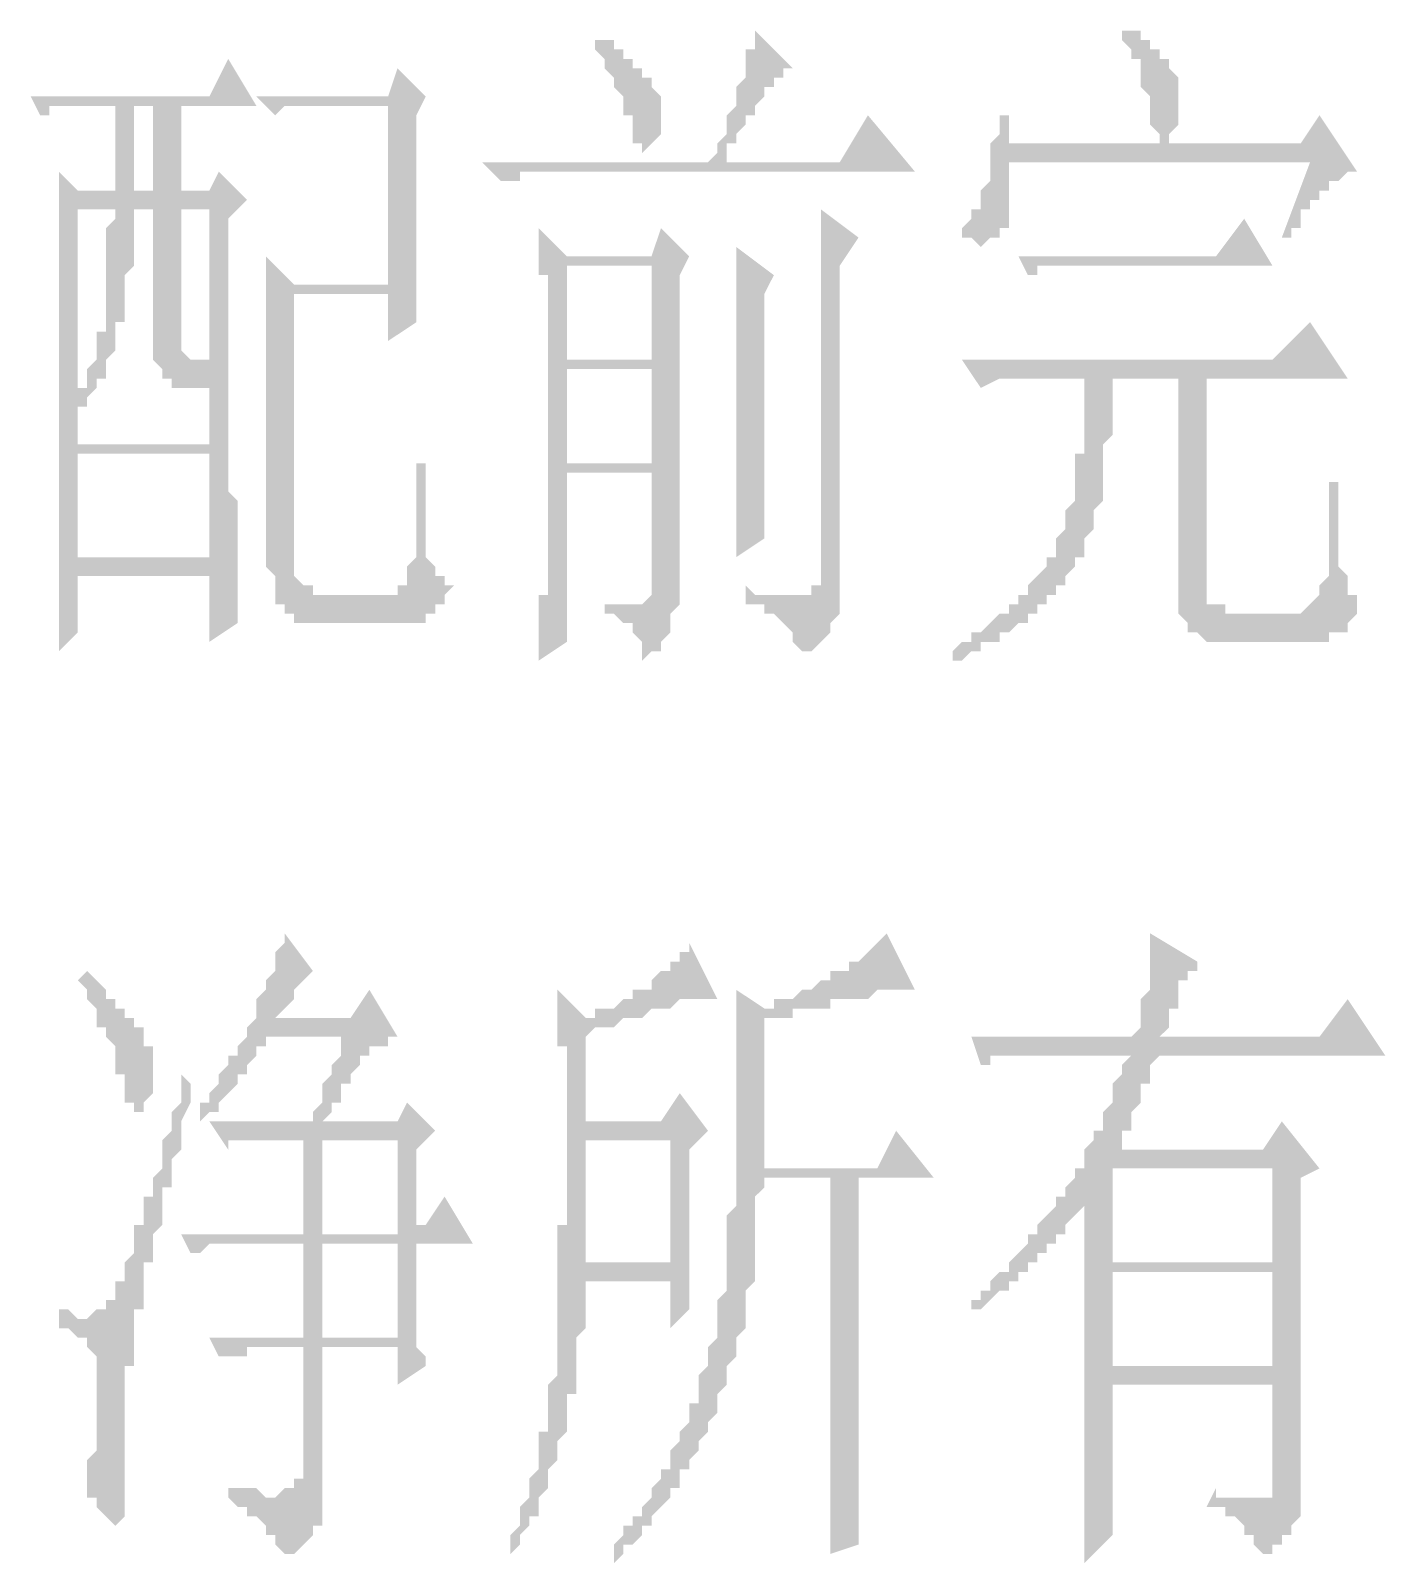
# Model space of a CAD drawing. Header units: millimetres. Extents: x 0 to 275, y 0 to 194.
# Drawn here: x 215.26 to 224.41, y 94.85 to 105.2 of the extents above; entities that cross this region are included whole.
import ezdxf

# ---------------------------------------------------------------- set-up
doc = ezdxf.new("R2010")
doc.units = ezdxf.units.MM

msp = doc.modelspace()

# ---------------------------------------------------------------- hatches: boundary and pattern name
h = msp.add_hatch(color=0)
h.paths.add_polyline_path([(218.8845, 103.610833), (219.456, 103.610833), (219.456, 102.975833), (218.8845, 102.975833)])
h.paths.add_polyline_path([(218.8845, 102.912333), (219.456, 102.912333), (219.456, 102.277333), (218.8845, 102.277333)])
h.paths.add_polyline_path([(218.313, 104.309333), (218.44, 104.182333), (218.5035, 104.182333), (218.567, 104.182333), (218.567, 104.245833), (218.6305, 104.245833), (218.694, 104.245833), (221.234, 104.245833), (220.9165, 104.626833), (220.726, 104.309333), (219.964, 104.309333), (219.964, 104.372833), (219.964, 104.436333), (220.0275, 104.436333), (220.0275, 104.499833), (220.091, 104.563333), (220.091, 104.626833), (220.1545, 104.626833), (220.1545, 104.690333), (220.218, 104.753833), (220.218, 104.817333), (220.2815, 104.817333), (220.2815, 104.880833), (220.345, 104.880833), (220.345, 104.944333), (220.4085, 104.944333), (220.1545, 105.198333), (220.1545, 105.134833), (220.1545, 105.071333), (220.091, 105.071333), (220.091, 105.007833), (220.091, 104.944333), (220.091, 104.880833), (220.0275, 104.817333), (220.0275, 104.753833), (220.0275, 104.690333), (219.964, 104.626833), (219.964, 104.563333), (219.964, 104.499833), (219.9005, 104.436333), (219.9005, 104.372833), (219.837, 104.309333)])
h.paths.add_polyline_path([(220.0275, 102.023333), (220.0275, 101.642333), (220.218, 101.769333), (220.218, 101.832833), (220.218, 101.896333), (220.218, 101.959833), (220.218, 102.023333), (220.218, 102.086833), (220.218, 102.150333), (220.218, 102.213833), (220.218, 102.277333), (220.218, 103.420333), (220.2815, 103.547333), (220.0275, 103.737833), (220.0275, 103.674333), (220.0275, 103.610833), (220.0275, 103.547333), (220.0275, 103.483833), (220.0275, 103.420333), (220.0275, 103.356833), (220.0275, 103.293333), (220.0275, 103.229833), (220.0275, 103.166333), (220.0275, 103.102833), (220.0275, 103.039333), (220.0275, 102.975833), (220.0275, 102.912333), (220.0275, 102.848833), (220.0275, 102.785333), (220.0275, 102.721833), (220.0275, 102.658333), (220.0275, 102.594833), (220.0275, 102.531333), (220.0275, 102.467833), (220.0275, 102.404333), (220.0275, 102.340833), (220.0275, 102.277333), (220.0275, 102.213833), (220.0275, 102.150333), (220.0275, 102.086833)])
h.paths.add_polyline_path([(220.599, 103.991833), (220.599, 103.928333), (220.599, 103.864833), (220.599, 103.801333), (220.599, 103.737833), (220.599, 103.674333), (220.599, 103.610833), (220.599, 103.547333), (220.599, 103.483833), (220.599, 103.420333), (220.599, 103.356833), (220.599, 103.293333), (220.599, 103.229833), (220.599, 101.642333), (220.599, 101.578833), (220.599, 101.515333), (220.599, 101.451833), (220.5355, 101.451833), (220.5355, 101.388333), (220.472, 101.388333), (220.4085, 101.388333), (220.345, 101.388333), (220.2815, 101.388333), (220.218, 101.388333), (220.1545, 101.388333), (220.091, 101.451833), (220.091, 101.388333), (220.091, 101.324833), (220.1545, 101.324833), (220.218, 101.324833), (220.218, 101.261333), (220.2815, 101.261333), (220.345, 101.197833), (220.4085, 101.134333), (220.4085, 101.070833), (220.472, 101.007333), (220.472, 100.943833), (220.472, 101.007333), (220.5355, 101.007333), (220.599, 101.070833), (220.6625, 101.134333), (220.6625, 101.197833), (220.726, 101.261333), (220.726, 101.324833), (220.726, 101.388333), (220.726, 101.451833), (220.726, 101.515333), (220.726, 103.610833), (220.853, 103.801333)])
h.paths.add_polyline_path([(219.075, 105.134833), (219.075, 105.071333), (219.1385, 105.007833), (219.1385, 104.944333), (219.202, 104.880833), (219.202, 104.817333), (219.2655, 104.753833), (219.2655, 104.690333), (219.2655, 104.626833), (219.329, 104.626833), (219.329, 104.563333), (219.329, 104.499833), (219.329, 104.436333), (219.3925, 104.436333), (219.3925, 104.372833), (219.456, 104.436333), (219.5195, 104.499833), (219.5195, 104.563333), (219.5195, 104.626833), (219.5195, 104.690333), (219.5195, 104.753833), (219.456, 104.817333), (219.456, 104.880833), (219.3925, 104.880833), (219.3925, 104.944333), (219.329, 104.944333), (219.329, 105.007833), (219.2655, 105.007833), (219.2655, 105.071333), (219.202, 105.071333), (219.202, 105.134833), (219.1385, 105.134833)])
h.paths.add_polyline_path([(218.8845, 101.070833), (218.8845, 102.213833), (219.456, 102.213833), (219.456, 101.515333), (219.456, 101.451833), (219.456, 101.388333), (219.3925, 101.324833), (219.329, 101.324833), (219.2655, 101.324833), (219.202, 101.324833), (219.1385, 101.324833), (219.1385, 101.261333), (219.202, 101.261333), (219.2655, 101.197833), (219.329, 101.197833), (219.329, 101.134333), (219.3925, 101.070833), (219.3925, 101.007333), (219.3925, 100.943833), (219.456, 101.007333), (219.5195, 101.007333), (219.5195, 101.070833), (219.583, 101.134333), (219.583, 101.197833), (219.583, 101.261333), (219.6465, 101.324833), (219.6465, 101.388333), (219.6465, 103.547333), (219.71, 103.674333), (219.5195, 103.864833), (219.456, 103.674333), (218.8845, 103.674333), (218.694, 103.864833), (218.694, 103.801333), (218.694, 103.737833), (218.694, 103.674333), (218.694, 103.610833), (218.694, 103.547333), (218.7575, 103.547333), (218.7575, 103.483833), (218.7575, 103.420333), (218.7575, 103.356833), (218.7575, 103.293333), (218.7575, 103.229833), (218.7575, 101.642333), (218.7575, 101.578833), (218.7575, 101.515333), (218.7575, 101.451833), (218.7575, 101.388333), (218.694, 101.388333), (218.694, 101.324833), (218.694, 101.261333), (218.694, 101.197833), (218.694, 101.134333), (218.694, 101.070833), (218.694, 101.007333), (218.694, 100.943833)])
h = msp.add_hatch(color=0)
h.paths.add_polyline_path([(221.9325, 103.674333), (221.996, 103.547333), (222.0595, 103.547333), (222.0595, 103.610833), (222.123, 103.610833), (222.1865, 103.610833), (222.25, 103.610833), (223.647, 103.610833), (223.4565, 103.928333), (223.266, 103.674333)])
h.paths.add_polyline_path([(221.5515, 102.975833), (221.6785, 102.785333), (221.8055, 102.848833), (222.377, 102.848833), (222.377, 102.785333), (222.377, 102.721833), (222.377, 102.658333), (222.377, 102.594833), (222.377, 102.531333), (222.377, 102.467833), (222.377, 102.404333), (222.377, 102.340833), (222.3135, 102.340833), (222.3135, 102.277333), (222.3135, 102.213833), (222.3135, 102.150333), (222.3135, 102.086833), (222.3135, 102.023333), (222.25, 101.959833), (222.25, 101.896333), (222.25, 101.832833), (222.1865, 101.769333), (222.1865, 101.705833), (222.1865, 101.642333), (222.123, 101.642333), (222.123, 101.578833), (222.0595, 101.515333), (221.996, 101.451833), (221.996, 101.388333), (221.9325, 101.388333), (221.9325, 101.324833), (221.869, 101.324833), (221.869, 101.261333), (221.8055, 101.261333), (221.742, 101.197833), (221.6785, 101.134333), (221.615, 101.134333), (221.615, 101.070833), (221.5515, 101.070833), (221.488, 101.007333), (221.488, 100.943833), (221.5515, 100.943833), (221.615, 101.007333), (221.6785, 101.007333), (221.6785, 101.070833), (221.742, 101.070833), (221.8055, 101.070833), (221.8055, 101.134333), (221.869, 101.134333), (221.9325, 101.197833), (221.996, 101.197833), (221.996, 101.261333), (222.0595, 101.261333), (222.0595, 101.324833), (222.123, 101.324833), (222.123, 101.388333), (222.1865, 101.388333), (222.1865, 101.451833), (222.25, 101.451833), (222.25, 101.515333), (222.3135, 101.578833), (222.3135, 101.642333), (222.377, 101.642333), (222.377, 101.705833), (222.377, 101.769333), (222.4405, 101.832833), (222.4405, 101.896333), (222.4405, 101.959833), (222.504, 102.023333), (222.504, 102.086833), (222.504, 102.150333), (222.504, 102.213833), (222.504, 102.277333), (222.504, 102.340833), (222.504, 102.404333), (222.5675, 102.467833), (222.5675, 102.531333), (222.5675, 102.594833), (222.5675, 102.658333), (222.5675, 102.721833), (222.5675, 102.785333), (222.5675, 102.848833), (223.012, 102.848833), (223.012, 101.451833), (223.012, 101.388333), (223.012, 101.324833), (223.012, 101.261333), (223.0755, 101.197833), (223.0755, 101.134333), (223.139, 101.134333), (223.2025, 101.070833), (223.266, 101.070833), (223.3295, 101.070833), (223.901, 101.070833), (223.9645, 101.070833), (224.028, 101.070833), (224.028, 101.134333), (224.0915, 101.134333), (224.155, 101.134333), (224.155, 101.197833), (224.2185, 101.261333), (224.2185, 101.324833), (224.2185, 101.388333), (224.155, 101.388333), (224.155, 101.451833), (224.155, 101.515333), (224.0915, 101.578833), (224.0915, 101.642333), (224.0915, 101.705833), (224.0915, 101.769333), (224.0915, 101.832833), (224.0915, 101.896333), (224.0915, 101.959833), (224.0915, 102.023333), (224.0915, 102.086833), (224.0915, 102.150333), (224.028, 102.150333), (224.028, 102.086833), (224.028, 102.023333), (224.028, 101.959833), (224.028, 101.896333), (224.028, 101.832833), (224.028, 101.769333), (224.028, 101.705833), (224.028, 101.642333), (224.028, 101.578833), (224.028, 101.515333), (223.9645, 101.451833), (223.9645, 101.388333), (223.901, 101.324833), (223.8375, 101.261333), (223.393, 101.261333), (223.3295, 101.261333), (223.3295, 101.324833), (223.266, 101.324833), (223.2025, 101.324833), (223.2025, 101.388333), (223.2025, 101.451833), (223.2025, 101.515333), (223.2025, 101.578833), (223.2025, 102.848833), (224.155, 102.848833), (223.901, 103.229833), (223.647, 102.975833)])
h.paths.add_polyline_path([(222.631, 105.198333), (222.631, 105.134833), (222.6945, 105.071333), (222.6945, 105.007833), (222.758, 105.007833), (222.758, 104.944333), (222.758, 104.880833), (222.758, 104.817333), (222.8215, 104.753833), (222.8215, 104.690333), (222.8215, 104.626833), (222.8215, 104.563333), (222.885, 104.499833), (222.885, 104.436333), (222.9485, 104.436333), (222.9485, 104.499833), (223.012, 104.563333), (223.012, 104.626833), (223.012, 104.690333), (223.012, 104.753833), (223.012, 104.817333), (223.012, 104.880833), (222.9485, 104.944333), (222.9485, 105.007833), (222.885, 105.007833), (222.885, 105.071333), (222.8215, 105.071333), (222.8215, 105.134833), (222.758, 105.134833), (222.758, 105.198333), (222.6945, 105.198333)])
h.paths.add_polyline_path([(223.7105, 103.801333), (223.774, 103.801333), (223.774, 103.864833), (223.8375, 103.864833), (223.8375, 103.928333), (223.8375, 103.991833), (223.901, 103.991833), (223.901, 104.055333), (223.9645, 104.055333), (223.9645, 104.118833), (224.028, 104.118833), (224.028, 104.182333), (224.0915, 104.182333), (224.155, 104.245833), (224.2185, 104.245833), (223.9645, 104.626833), (223.8375, 104.436333), (221.869, 104.436333), (221.869, 104.626833), (221.8055, 104.626833), (221.8055, 104.563333), (221.8055, 104.499833), (221.742, 104.436333), (221.742, 104.372833), (221.742, 104.309333), (221.742, 104.245833), (221.742, 104.182333), (221.6785, 104.118833), (221.6785, 104.055333), (221.6785, 103.991833), (221.615, 103.991833), (221.615, 103.928333), (221.5515, 103.864833), (221.5515, 103.801333), (221.615, 103.801333), (221.6785, 103.737833), (221.742, 103.801333), (221.8055, 103.801333), (221.8055, 103.864833), (221.869, 103.864833), (221.869, 103.928333), (221.869, 103.991833), (221.869, 104.055333), (221.869, 104.118833), (221.869, 104.182333), (221.869, 104.245833), (221.869, 104.309333), (223.901, 104.309333)])
h = msp.add_hatch(color=0)
h.paths.add_polyline_path([(217.8685, 104.626833), (217.932, 104.753833), (217.7415, 104.944333), (217.678, 104.753833), (216.789, 104.753833), (216.916, 104.626833), (216.9795, 104.690333), (217.043, 104.690333), (217.1065, 104.690333), (217.17, 104.690333), (217.678, 104.690333), (217.678, 103.483833), (217.043, 103.483833), (216.8525, 103.674333), (216.8525, 103.610833), (216.8525, 103.547333), (216.8525, 103.483833), (216.8525, 103.420333), (216.8525, 103.356833), (216.8525, 103.293333), (216.8525, 103.229833), (216.8525, 103.166333), (216.8525, 103.102833), (216.8525, 103.039333), (216.8525, 102.975833), (216.8525, 102.912333), (216.8525, 102.848833), (216.8525, 102.785333), (216.8525, 102.721833), (216.8525, 102.658333), (216.8525, 102.594833), (216.8525, 102.531333), (216.8525, 102.467833), (216.8525, 102.404333), (216.8525, 102.340833), (216.8525, 102.277333), (216.8525, 102.213833), (216.8525, 102.150333), (216.8525, 102.086833), (216.8525, 102.023333), (216.8525, 101.959833), (216.8525, 101.896333), (216.8525, 101.832833), (216.8525, 101.769333), (216.8525, 101.705833), (216.8525, 101.642333), (216.8525, 101.578833), (216.916, 101.515333), (216.916, 101.451833), (216.916, 101.388333), (216.916, 101.324833), (216.9795, 101.324833), (216.9795, 101.261333), (217.043, 101.261333), (217.043, 101.197833), (217.1065, 101.197833), (217.17, 101.197833), (217.805, 101.197833), (217.8685, 101.197833), (217.932, 101.197833), (217.932, 101.261333), (217.9955, 101.261333), (217.9955, 101.324833), (218.059, 101.324833), (218.059, 101.388333), (218.1225, 101.451833), (218.059, 101.451833), (218.059, 101.515333), (217.9955, 101.515333), (217.9955, 101.578833), (217.932, 101.642333), (217.932, 101.705833), (217.932, 101.769333), (217.932, 101.832833), (217.932, 101.896333), (217.932, 101.959833), (217.932, 102.023333), (217.932, 102.086833), (217.932, 102.150333), (217.932, 102.213833), (217.932, 102.277333), (217.8685, 102.277333), (217.8685, 102.213833), (217.8685, 102.150333), (217.8685, 102.086833), (217.8685, 102.023333), (217.8685, 101.959833), (217.8685, 101.896333), (217.8685, 101.832833), (217.8685, 101.769333), (217.8685, 101.705833), (217.8685, 101.642333), (217.805, 101.578833), (217.805, 101.515333), (217.805, 101.451833), (217.7415, 101.451833), (217.7415, 101.388333), (217.2335, 101.388333), (217.17, 101.388333), (217.17, 101.451833), (217.1065, 101.451833), (217.043, 101.515333), (217.043, 101.578833), (217.043, 101.642333), (217.043, 101.705833), (217.043, 103.420333), (217.678, 103.420333), (217.678, 103.102833), (217.8685, 103.229833), (217.8685, 103.293333), (217.8685, 103.356833), (217.8685, 103.420333), (217.8685, 103.483833), (217.8685, 103.547333), (217.8685, 103.610833), (217.8685, 103.674333), (217.8685, 103.737833), (217.8685, 103.801333), (217.8685, 103.864833), (217.8685, 103.928333), (217.8685, 103.991833), (217.8685, 104.055333), (217.8685, 104.118833), (217.8685, 104.182333), (217.8685, 104.245833), (217.8685, 104.309333), (217.8685, 104.372833), (217.8685, 104.436333), (217.8685, 104.499833), (217.8685, 104.563333)])
h.paths.add_polyline_path([(216.5985, 103.928333), (216.7255, 104.055333), (216.535, 104.245833), (216.4715, 104.118833), (216.281, 104.118833), (216.281, 104.690333), (216.789, 104.690333), (216.5985, 105.007833), (216.4715, 104.753833), (215.265, 104.753833), (215.3285, 104.626833), (215.392, 104.626833), (215.392, 104.690333), (215.4555, 104.690333), (215.519, 104.690333), (215.5825, 104.690333), (215.8365, 104.690333), (215.8365, 104.118833), (215.5825, 104.118833), (215.4555, 104.245833), (215.4555, 104.182333), (215.4555, 104.118833), (215.4555, 104.055333), (215.4555, 103.991833), (215.4555, 103.928333), (215.4555, 103.864833), (215.4555, 103.801333), (215.4555, 103.737833), (215.4555, 103.674333), (215.4555, 103.610833), (215.4555, 103.547333), (215.4555, 103.483833), (215.4555, 103.420333), (215.4555, 103.356833), (215.4555, 103.293333), (215.4555, 103.229833), (215.4555, 103.166333), (215.4555, 103.102833), (215.4555, 103.039333), (215.4555, 102.975833), (215.4555, 102.912333), (215.4555, 102.848833), (215.4555, 102.785333), (215.4555, 102.721833), (215.4555, 102.658333), (215.4555, 102.594833), (215.4555, 102.531333), (215.4555, 102.467833), (215.4555, 102.404333), (215.4555, 102.340833), (215.4555, 102.277333), (215.4555, 102.213833), (215.4555, 102.150333), (215.4555, 102.086833), (215.4555, 102.023333), (215.4555, 101.959833), (215.4555, 101.896333), (215.4555, 101.832833), (215.4555, 101.769333), (215.4555, 101.705833), (215.4555, 101.642333), (215.4555, 101.578833), (215.4555, 101.515333), (215.4555, 101.451833), (215.4555, 101.388333), (215.4555, 101.324833), (215.4555, 101.261333), (215.4555, 101.197833), (215.4555, 101.134333), (215.4555, 101.070833), (215.4555, 101.007333), (215.5825, 101.134333), (215.5825, 101.515333), (216.4715, 101.515333), (216.4715, 101.070833), (216.662, 101.197833), (216.662, 101.261333), (216.662, 101.324833), (216.662, 101.388333), (216.662, 101.451833), (216.662, 101.515333), (216.662, 101.578833), (216.662, 101.642333), (216.662, 101.705833), (216.662, 101.769333), (216.662, 101.832833), (216.662, 101.896333), (216.662, 101.959833), (216.662, 102.023333), (216.5985, 102.086833), (216.5985, 102.150333), (216.5985, 102.213833), (216.5985, 102.277333), (216.5985, 102.340833), (216.5985, 102.404333), (216.5985, 102.467833), (216.5985, 102.531333), (216.5985, 102.594833), (216.5985, 102.658333), (216.5985, 102.721833), (216.5985, 102.785333), (216.5985, 102.848833), (216.5985, 102.912333), (216.5985, 102.975833), (216.5985, 103.039333), (216.5985, 103.102833), (216.5985, 103.166333), (216.5985, 103.229833), (216.5985, 103.293333), (216.5985, 103.420333), (216.5985, 103.483833), (216.5985, 103.547333), (216.5985, 103.610833), (216.5985, 103.674333), (216.5985, 103.737833), (216.5985, 103.801333), (216.5985, 103.864833)])
h.paths.add_polyline_path([(215.9635, 104.690333), (216.0905, 104.690333), (216.0905, 104.118833), (215.9635, 104.118833)])
h.paths.add_polyline_path([(216.281, 103.991833), (216.4715, 103.991833), (216.4715, 102.975833), (216.3445, 102.975833), (216.281, 103.039333), (216.281, 103.102833), (216.281, 103.166333)])
h.paths.add_polyline_path([(215.9635, 103.991833), (216.0905, 103.991833), (216.0905, 103.102833), (216.0905, 103.039333), (216.0905, 102.975833), (216.154, 102.912333), (216.154, 102.848833), (216.2175, 102.848833), (216.2175, 102.785333), (216.281, 102.785333), (216.4715, 102.785333), (216.4715, 102.404333), (215.5825, 102.404333), (215.5825, 102.658333), (215.646, 102.658333), (215.646, 102.721833), (215.7095, 102.785333), (215.7095, 102.848833), (215.773, 102.848833), (215.773, 102.912333), (215.773, 102.975833), (215.8365, 103.039333), (215.8365, 103.102833), (215.8365, 103.166333), (215.8365, 103.229833), (215.9, 103.229833), (215.9, 103.293333), (215.9, 103.356833), (215.9, 103.420333), (215.9, 103.483833), (215.9, 103.547333), (215.9635, 103.610833), (215.9635, 103.674333), (215.9635, 103.737833), (215.9635, 103.801333), (215.9635, 103.864833), (215.9635, 103.928333)])
h.paths.add_polyline_path([(215.5825, 103.991833), (215.8365, 103.991833), (215.8365, 103.928333), (215.773, 103.864833), (215.773, 103.801333), (215.773, 103.737833), (215.773, 103.674333), (215.773, 103.610833), (215.773, 103.547333), (215.773, 103.483833), (215.773, 103.420333), (215.773, 103.356833), (215.773, 103.293333), (215.773, 103.229833), (215.773, 103.166333), (215.7095, 103.166333), (215.7095, 103.102833), (215.7095, 103.039333), (215.7095, 102.975833), (215.646, 102.912333), (215.646, 102.848833), (215.646, 102.785333), (215.5825, 102.785333)])
h.paths.add_polyline_path([(215.5825, 102.340833), (216.4715, 102.340833), (216.4715, 101.642333), (215.5825, 101.642333)])
h = msp.add_hatch(color=0)
h.paths.add_polyline_path([(217.17, 97.832333), (216.4715, 97.832333), (216.5985, 97.641833), (216.5985, 97.705333), (216.662, 97.705333), (216.7255, 97.705333), (216.789, 97.705333), (216.8525, 97.705333), (217.1065, 97.705333), (217.1065, 97.070333), (216.281, 97.070333), (216.3445, 96.943333), (216.408, 96.943333), (216.4715, 97.006833), (216.535, 97.006833), (216.5985, 97.006833), (217.1065, 97.006833), (217.1065, 96.371833), (216.4715, 96.371833), (216.535, 96.244833), (216.5985, 96.244833), (216.662, 96.244833), (216.7255, 96.244833), (216.7255, 96.308333), (216.789, 96.308333), (217.1065, 96.308333), (217.1065, 95.546333), (217.1065, 95.482833), (217.1065, 95.419333), (217.043, 95.419333), (217.043, 95.355833), (216.9795, 95.355833), (216.916, 95.292333), (216.8525, 95.292333), (216.789, 95.355833), (216.7255, 95.355833), (216.662, 95.355833), (216.5985, 95.355833), (216.5985, 95.292333), (216.662, 95.228833), (216.7255, 95.228833), (216.7255, 95.165333), (216.789, 95.165333), (216.8525, 95.101833), (216.8525, 95.038333), (216.916, 95.038333), (216.916, 94.974833), (216.9795, 94.911333), (216.9795, 94.847833), (216.9795, 94.911333), (217.043, 94.911333), (217.1065, 94.974833), (217.17, 95.038333), (217.17, 95.101833), (217.2335, 95.101833), (217.2335, 95.165333), (217.2335, 95.228833), (217.2335, 95.292333), (217.2335, 95.355833), (217.2335, 96.308333), (217.7415, 96.308333), (217.7415, 96.054333), (217.932, 96.181333), (217.932, 96.244833), (217.8685, 96.308333), (217.8685, 96.371833), (217.8685, 96.435333), (217.8685, 96.498833), (217.8685, 96.562333), (217.8685, 97.006833), (218.2495, 97.006833), (218.059, 97.324333), (217.932, 97.133833), (217.8685, 97.133833), (217.8685, 97.641833), (217.9955, 97.768833), (217.805, 97.959333), (217.7415, 97.832333), (217.2335, 97.832333), (217.297, 97.895833), (217.297, 97.959333), (217.3605, 97.959333), (217.3605, 98.022833), (217.3605, 98.086333), (217.424, 98.086333), (217.424, 98.149833), (217.4875, 98.213333), (217.4875, 98.276833), (217.551, 98.276833), (217.551, 98.340333), (217.6145, 98.340333), (217.678, 98.340333), (217.678, 98.403833), (217.7415, 98.403833), (217.551, 98.721333), (217.424, 98.530833), (216.916, 98.530833), (216.9795, 98.594333), (217.043, 98.657833), (217.043, 98.721333), (217.1065, 98.784833), (217.17, 98.848333), (216.9795, 99.102333), (216.9795, 99.038833), (216.916, 98.975333), (216.916, 98.911833), (216.916, 98.848333), (216.8525, 98.784833), (216.8525, 98.721333), (216.789, 98.657833), (216.789, 98.594333), (216.789, 98.530833), (216.7255, 98.467333), (216.7255, 98.403833), (216.662, 98.340333), (216.662, 98.276833), (216.5985, 98.276833), (216.5985, 98.213333), (216.535, 98.149833), (216.535, 98.086333), (216.4715, 98.022833), (216.4715, 97.959333), (216.408, 97.959333), (216.408, 97.895833), (216.408, 97.832333), (216.4715, 97.895833), (216.535, 97.895833), (216.535, 97.959333), (216.5985, 98.022833), (216.662, 98.086333), (216.662, 98.149833), (216.7255, 98.149833), (216.7255, 98.213333), (216.789, 98.276833), (216.789, 98.340333), (216.8525, 98.340333), (216.8525, 98.403833), (217.424, 98.403833), (217.3605, 98.403833), (217.3605, 98.340333), (217.3605, 98.276833), (217.297, 98.213333), (217.297, 98.149833), (217.2335, 98.086333), (217.2335, 98.022833), (217.2335, 97.959333), (217.17, 97.895833)])
h.paths.add_polyline_path([(217.2335, 97.705333), (217.7415, 97.705333), (217.7415, 97.070333), (217.2335, 97.070333)])
h.paths.add_polyline_path([(217.2335, 97.006833), (217.7415, 97.006833), (217.7415, 96.371833), (217.2335, 96.371833)])
h.paths.add_polyline_path([(215.5825, 98.784833), (215.646, 98.721333), (215.646, 98.657833), (215.7095, 98.594333), (215.7095, 98.530833), (215.7095, 98.467333), (215.773, 98.467333), (215.773, 98.403833), (215.8365, 98.340333), (215.8365, 98.276833), (215.8365, 98.213333), (215.8365, 98.149833), (215.9, 98.149833), (215.9, 98.086333), (215.9, 98.022833), (215.9, 97.959333), (215.9635, 97.959333), (215.9635, 97.895833), (216.027, 97.895833), (216.027, 97.959333), (216.0905, 98.022833), (216.0905, 98.086333), (216.0905, 98.149833), (216.0905, 98.213333), (216.0905, 98.276833), (216.0905, 98.340333), (216.027, 98.340333), (216.027, 98.403833), (216.027, 98.467333), (215.9635, 98.467333), (215.9635, 98.530833), (215.9, 98.530833), (215.9, 98.594333), (215.8365, 98.594333), (215.8365, 98.657833), (215.773, 98.657833), (215.773, 98.721333), (215.7095, 98.784833), (215.646, 98.848333)])
h.paths.add_polyline_path([(216.3445, 98.086333), (216.281, 98.149833), (216.281, 98.086333), (216.281, 97.959333), (216.2175, 97.895833), (216.2175, 97.832333), (216.2175, 97.768833), (216.154, 97.705333), (216.154, 97.641833), (216.154, 97.578333), (216.154, 97.514833), (216.0905, 97.451333), (216.0905, 97.387833), (216.0905, 97.324333), (216.027, 97.324333), (216.027, 97.260833), (216.027, 97.197333), (216.027, 97.133833), (215.9635, 97.133833), (215.9635, 97.070333), (215.9635, 97.006833), (215.9635, 96.943333), (215.9, 96.879833), (215.9, 96.816333), (215.9, 96.752833), (215.8365, 96.752833), (215.8365, 96.689333), (215.8365, 96.625833), (215.773, 96.625833), (215.773, 96.562333), (215.7095, 96.562333), (215.646, 96.498833), (215.5825, 96.498833), (215.519, 96.562333), (215.4555, 96.562333), (215.4555, 96.435333), (215.519, 96.435333), (215.5825, 96.371833), (215.646, 96.371833), (215.646, 96.308333), (215.7095, 96.244833), (215.7095, 96.181333), (215.7095, 96.117833), (215.7095, 96.054333), (215.7095, 95.990833), (215.7095, 95.927333), (215.7095, 95.863833), (215.7095, 95.800333), (215.7095, 95.736833), (215.7095, 95.673333), (215.7095, 95.609833), (215.646, 95.546333), (215.646, 95.482833), (215.646, 95.419333), (215.646, 95.355833), (215.646, 95.292333), (215.7095, 95.292333), (215.7095, 95.228833), (215.773, 95.165333), (215.8365, 95.101833), (215.9, 95.165333), (215.9, 95.228833), (215.9, 95.292333), (215.9, 95.355833), (215.9, 95.419333), (215.9, 95.482833), (215.9, 95.546333), (215.9, 95.609833), (215.9, 95.673333), (215.9, 95.736833), (215.9, 95.800333), (215.9, 95.863833), (215.9, 95.927333), (215.9, 95.990833), (215.9, 96.054333), (215.9, 96.117833), (215.9, 96.181333), (215.9635, 96.181333), (215.9635, 96.244833), (215.9635, 96.308333), (215.9635, 96.371833), (215.9635, 96.435333), (215.9635, 96.498833), (215.9635, 96.562333), (216.027, 96.562333), (216.027, 96.625833), (216.027, 96.689333), (216.027, 96.752833), (216.027, 96.816333), (216.027, 96.879833), (216.0905, 96.879833), (216.0905, 96.943333), (216.0905, 97.006833), (216.0905, 97.070333), (216.154, 97.133833), (216.154, 97.197333), (216.154, 97.260833), (216.154, 97.324333), (216.154, 97.387833), (216.2175, 97.387833), (216.2175, 97.451333), (216.2175, 97.514833), (216.2175, 97.578333), (216.281, 97.641833), (216.281, 97.705333), (216.281, 97.768833), (216.281, 97.832333), (216.3445, 97.959333), (216.3445, 98.022833)])
h = msp.add_hatch(color=0)
h.paths.add_polyline_path([(220.853, 95.673333), (220.853, 97.451333), (221.361, 97.451333), (221.107, 97.768833), (220.98, 97.514833), (220.218, 97.514833), (220.218, 98.530833), (220.2815, 98.530833), (220.345, 98.530833), (220.4085, 98.530833), (220.4085, 98.594333), (220.472, 98.594333), (220.5355, 98.594333), (220.599, 98.594333), (220.6625, 98.594333), (220.6625, 98.657833), (220.726, 98.657833), (220.7895, 98.657833), (220.853, 98.657833), (220.9165, 98.657833), (220.98, 98.721333), (221.0435, 98.721333), (221.107, 98.721333), (221.1705, 98.721333), (221.234, 98.721333), (221.0435, 99.102333), (220.98, 99.038833), (220.9165, 98.975333), (220.853, 98.911833), (220.7895, 98.911833), (220.7895, 98.848333), (220.726, 98.848333), (220.6625, 98.848333), (220.6625, 98.784833), (220.599, 98.784833), (220.5355, 98.721333), (220.472, 98.721333), (220.4085, 98.657833), (220.345, 98.657833), (220.2815, 98.657833), (220.2815, 98.594333), (220.218, 98.594333), (220.0275, 98.721333), (220.0275, 98.657833), (220.0275, 98.594333), (220.0275, 98.530833), (220.0275, 98.467333), (220.0275, 98.403833), (220.0275, 98.340333), (220.0275, 98.276833), (220.0275, 98.213333), (220.0275, 98.149833), (220.0275, 98.086333), (220.0275, 98.022833), (220.0275, 97.959333), (220.0275, 97.895833), (220.0275, 97.832333), (220.0275, 97.768833), (220.0275, 97.705333), (220.0275, 97.641833), (220.0275, 97.578333), (220.0275, 97.514833), (220.0275, 97.451333), (220.0275, 97.387833), (220.0275, 97.324333), (220.0275, 97.260833), (219.964, 97.197333), (219.964, 97.133833), (219.964, 97.070333), (219.964, 97.006833), (219.964, 96.943333), (219.964, 96.879833), (219.964, 96.816333), (219.964, 96.752833), (219.964, 96.689333), (219.9005, 96.625833), (219.9005, 96.562333), (219.9005, 96.498833), (219.9005, 96.435333), (219.9005, 96.371833), (219.837, 96.308333), (219.837, 96.244833), (219.837, 96.181333), (219.7735, 96.117833), (219.7735, 96.054333), (219.7735, 95.990833), (219.7735, 95.927333), (219.71, 95.927333), (219.71, 95.863833), (219.71, 95.800333), (219.6465, 95.736833), (219.6465, 95.673333), (219.583, 95.609833), (219.583, 95.546333), (219.583, 95.482833), (219.5195, 95.482833), (219.5195, 95.419333), (219.456, 95.355833), (219.456, 95.292333), (219.3925, 95.228833), (219.3925, 95.165333), (219.329, 95.165333), (219.329, 95.101833), (219.2655, 95.101833), (219.2655, 95.038333), (219.202, 94.974833), (219.202, 94.911333), (219.202, 94.847833), (219.2655, 94.911333), (219.2655, 94.974833), (219.329, 94.974833), (219.3925, 95.038333), (219.3925, 95.101833), (219.456, 95.101833), (219.456, 95.165333), (219.5195, 95.228833), (219.583, 95.292333), (219.583, 95.355833), (219.6465, 95.355833), (219.6465, 95.419333), (219.6465, 95.482833), (219.71, 95.482833), (219.71, 95.546333), (219.7735, 95.609833), (219.7735, 95.673333), (219.837, 95.736833), (219.837, 95.800333), (219.9005, 95.863833), (219.9005, 95.927333), (219.9005, 95.990833), (219.964, 96.054333), (219.964, 96.117833), (219.964, 96.181333), (220.0275, 96.244833), (220.0275, 96.308333), (220.0275, 96.371833), (220.091, 96.435333), (220.091, 96.498833), (220.091, 96.562333), (220.091, 96.625833), (220.091, 96.689333), (220.1545, 96.752833), (220.1545, 96.816333), (220.1545, 96.879833), (220.1545, 96.943333), (220.1545, 97.006833), (220.1545, 97.070333), (220.1545, 97.133833), (220.1545, 97.197333), (220.1545, 97.260833), (220.1545, 97.324333), (220.218, 97.387833), (220.218, 97.451333), (220.6625, 97.451333), (220.6625, 95.927333), (220.6625, 95.863833), (220.6625, 95.800333), (220.6625, 95.736833), (220.6625, 95.673333), (220.6625, 95.609833), (220.6625, 95.546333), (220.6625, 95.482833), (220.6625, 95.419333), (220.6625, 95.355833), (220.6625, 95.292333), (220.6625, 95.228833), (220.6625, 95.165333), (220.6625, 95.101833), (220.6625, 95.038333), (220.6625, 94.974833), (220.6625, 94.911333), (220.853, 94.974833), (220.853, 95.038333), (220.853, 95.101833), (220.853, 95.165333), (220.853, 95.228833), (220.853, 95.292333), (220.853, 95.355833), (220.853, 95.419333), (220.853, 95.482833), (220.853, 95.546333), (220.853, 95.609833)])
h.paths.add_polyline_path([(219.0115, 97.705333), (219.583, 97.705333), (219.583, 96.879833), (219.0115, 96.879833)])
h.paths.add_polyline_path([(219.71, 99.038833), (219.71, 98.975333), (219.6465, 98.975333), (219.6465, 98.911833), (219.583, 98.911833), (219.583, 98.848333), (219.5195, 98.848333), (219.456, 98.784833), (219.456, 98.721333), (219.3925, 98.721333), (219.329, 98.721333), (219.329, 98.657833), (219.2655, 98.657833), (219.202, 98.594333), (219.1385, 98.594333), (219.075, 98.594333), (219.075, 98.530833), (219.0115, 98.530833), (218.821, 98.721333), (218.821, 98.657833), (218.821, 98.594333), (218.821, 98.530833), (218.821, 98.467333), (218.821, 98.403833), (218.821, 98.340333), (218.8845, 98.340333), (218.8845, 98.276833), (218.8845, 98.213333), (218.8845, 98.149833), (218.8845, 98.086333), (218.8845, 98.022833), (218.8845, 97.959333), (218.8845, 97.895833), (218.8845, 97.832333), (218.8845, 97.768833), (218.8845, 97.705333), (218.8845, 97.641833), (218.8845, 97.578333), (218.8845, 97.514833), (218.8845, 97.451333), (218.8845, 97.387833), (218.8845, 97.324333), (218.8845, 97.260833), (218.8845, 97.197333), (218.8845, 97.133833), (218.821, 97.133833), (218.821, 97.070333), (218.821, 97.006833), (218.821, 96.943333), (218.821, 96.879833), (218.821, 96.816333), (218.821, 96.752833), (218.821, 96.689333), (218.821, 96.625833), (218.821, 96.562333), (218.821, 96.498833), (218.821, 96.435333), (218.821, 96.371833), (218.821, 96.308333), (218.821, 96.244833), (218.821, 96.181333), (218.821, 96.117833), (218.7575, 96.054333), (218.7575, 95.990833), (218.7575, 95.927333), (218.7575, 95.863833), (218.7575, 95.800333), (218.7575, 95.736833), (218.694, 95.736833), (218.694, 95.673333), (218.694, 95.609833), (218.694, 95.546333), (218.694, 95.482833), (218.6305, 95.419333), (218.6305, 95.355833), (218.6305, 95.292333), (218.567, 95.228833), (218.567, 95.165333), (218.567, 95.101833), (218.5035, 95.038333), (218.5035, 94.974833), (218.5035, 94.911333), (218.567, 94.974833), (218.567, 95.038333), (218.6305, 95.101833), (218.6305, 95.165333), (218.694, 95.165333), (218.694, 95.228833), (218.694, 95.292333), (218.7575, 95.355833), (218.7575, 95.419333), (218.7575, 95.482833), (218.821, 95.546333), (218.821, 95.609833), (218.821, 95.673333), (218.8845, 95.736833), (218.8845, 95.800333), (218.8845, 95.863833), (218.8845, 95.927333), (218.8845, 95.990833), (218.948, 95.990833), (218.948, 96.054333), (218.948, 96.117833), (218.948, 96.181333), (218.948, 96.244833), (218.948, 96.308333), (218.948, 96.371833), (219.0115, 96.435333), (219.0115, 96.498833), (219.0115, 96.562333), (219.0115, 96.625833), (219.0115, 96.689333), (219.0115, 96.752833), (219.583, 96.752833), (219.583, 96.435333), (219.71, 96.562333), (219.71, 96.625833), (219.71, 96.689333), (219.71, 96.752833), (219.71, 96.816333), (219.71, 96.879833), (219.71, 96.943333), (219.71, 97.006833), (219.71, 97.070333), (219.71, 97.133833), (219.71, 97.197333), (219.71, 97.260833), (219.71, 97.324333), (219.71, 97.387833), (219.71, 97.451333), (219.71, 97.514833), (219.71, 97.578333), (219.71, 97.641833), (219.837, 97.768833), (219.6465, 98.022833), (219.5195, 97.832333), (219.0115, 97.832333), (219.0115, 98.403833), (219.075, 98.467333), (219.1385, 98.467333), (219.202, 98.467333), (219.2655, 98.530833), (219.329, 98.530833), (219.3925, 98.530833), (219.456, 98.594333), (219.5195, 98.594333), (219.583, 98.594333), (219.6465, 98.657833), (219.71, 98.657833), (219.7735, 98.657833), (219.837, 98.657833), (219.9005, 98.657833)])
h = msp.add_hatch(color=0)
h.paths.add_polyline_path([(222.5675, 97.514833), (223.647, 97.514833), (223.647, 96.879833), (222.5675, 96.879833)])
h.paths.add_polyline_path([(222.5675, 96.816333), (223.647, 96.816333), (223.647, 96.181333), (222.5675, 96.181333)])
h.paths.add_polyline_path([(223.266, 95.355833), (223.2025, 95.228833), (223.266, 95.228833), (223.3295, 95.228833), (223.3295, 95.165333), (223.393, 95.165333), (223.4565, 95.101833), (223.4565, 95.038333), (223.52, 95.038333), (223.52, 94.974833), (223.5835, 94.911333), (223.647, 94.911333), (223.647, 94.974833), (223.7105, 94.974833), (223.7105, 95.038333), (223.774, 95.038333), (223.774, 95.101833), (223.8375, 95.165333), (223.8375, 95.228833), (223.8375, 95.292333), (223.8375, 97.451333), (223.9645, 97.514833), (223.7105, 97.832333), (223.5835, 97.641833), (222.5675, 97.641833), (222.631, 97.641833), (222.631, 97.705333), (222.631, 97.768833), (222.6945, 97.768833), (222.6945, 97.832333), (222.6945, 97.895833), (222.758, 97.959333), (222.758, 98.022833), (222.758, 98.086333), (222.8215, 98.086333), (222.8215, 98.149833), (222.8215, 98.213333), (222.885, 98.276833), (224.409, 98.276833), (224.155, 98.657833), (223.9645, 98.403833), (222.885, 98.403833), (222.9485, 98.467333), (222.9485, 98.530833), (222.9485, 98.594333), (223.012, 98.594333), (223.012, 98.657833), (223.012, 98.721333), (223.012, 98.784833), (223.0755, 98.784833), (223.0755, 98.848333), (223.139, 98.848333), (223.139, 98.911833), (222.8215, 99.102333), (222.8215, 99.038833), (222.8215, 98.975333), (222.8215, 98.911833), (222.8215, 98.848333), (222.8215, 98.784833), (222.8215, 98.721333), (222.758, 98.657833), (222.758, 98.594333), (222.758, 98.530833), (222.758, 98.467333), (222.6945, 98.403833), (221.615, 98.403833), (221.6785, 98.213333), (221.742, 98.213333), (221.742, 98.276833), (221.8055, 98.276833), (221.869, 98.276833), (221.9325, 98.276833), (222.6945, 98.276833), (222.631, 98.213333), (222.631, 98.149833), (222.5675, 98.086333), (222.5675, 98.022833), (222.5675, 97.959333), (222.504, 97.895833), (222.504, 97.832333), (222.504, 97.768833), (222.4405, 97.768833), (222.4405, 97.705333), (222.377, 97.641833), (222.377, 97.578333), (222.377, 97.514833), (222.3135, 97.514833), (222.3135, 97.451333), (222.25, 97.387833), (222.25, 97.324333), (222.1865, 97.324333), (222.1865, 97.260833), (222.123, 97.197333), (222.0595, 97.133833), (222.0595, 97.070333), (221.996, 97.070333), (221.996, 97.006833), (221.9325, 96.943333), (221.869, 96.879833), (221.869, 96.816333), (221.8055, 96.816333), (221.742, 96.752833), (221.742, 96.689333), (221.6785, 96.689333), (221.6785, 96.625833), (221.615, 96.625833), (221.615, 96.562333), (221.6785, 96.562333), (221.742, 96.625833), (221.8055, 96.689333), (221.869, 96.689333), (221.869, 96.752833), (221.9325, 96.752833), (221.9325, 96.816333), (221.996, 96.816333), (221.996, 96.879833), (222.0595, 96.879833), (222.0595, 96.943333), (222.123, 96.943333), (222.123, 97.006833), (222.1865, 97.006833), (222.1865, 97.070333), (222.25, 97.070333), (222.25, 97.133833), (222.3135, 97.197333), (222.377, 97.260833), (222.377, 97.197333), (222.377, 97.133833), (222.377, 97.070333), (222.377, 96.943333), (222.377, 96.879833), (222.377, 96.816333), (222.377, 96.752833), (222.377, 96.689333), (222.377, 96.625833), (222.377, 96.562333), (222.377, 96.498833), (222.377, 96.435333), (222.377, 96.371833), (222.377, 96.308333), (222.377, 96.244833), (222.377, 96.181333), (222.377, 96.117833), (222.377, 96.054333), (222.377, 95.990833), (222.377, 95.927333), (222.377, 95.863833), (222.377, 95.800333), (222.377, 95.736833), (222.377, 95.673333), (222.377, 95.609833), (222.377, 95.546333), (222.377, 95.482833), (222.377, 95.419333), (222.377, 95.355833), (222.377, 95.292333), (222.377, 95.228833), (222.377, 95.165333), (222.377, 95.101833), (222.377, 95.038333), (222.377, 94.974833), (222.377, 94.911333), (222.377, 94.847833), (222.5675, 95.038333), (222.5675, 96.054333), (223.647, 96.054333), (223.647, 95.419333), (223.647, 95.355833), (223.647, 95.292333), (223.5835, 95.292333), (223.52, 95.292333), (223.4565, 95.292333), (223.393, 95.292333), (223.3295, 95.292333), (223.266, 95.292333)])

doc.saveas('drawing.dxf')
